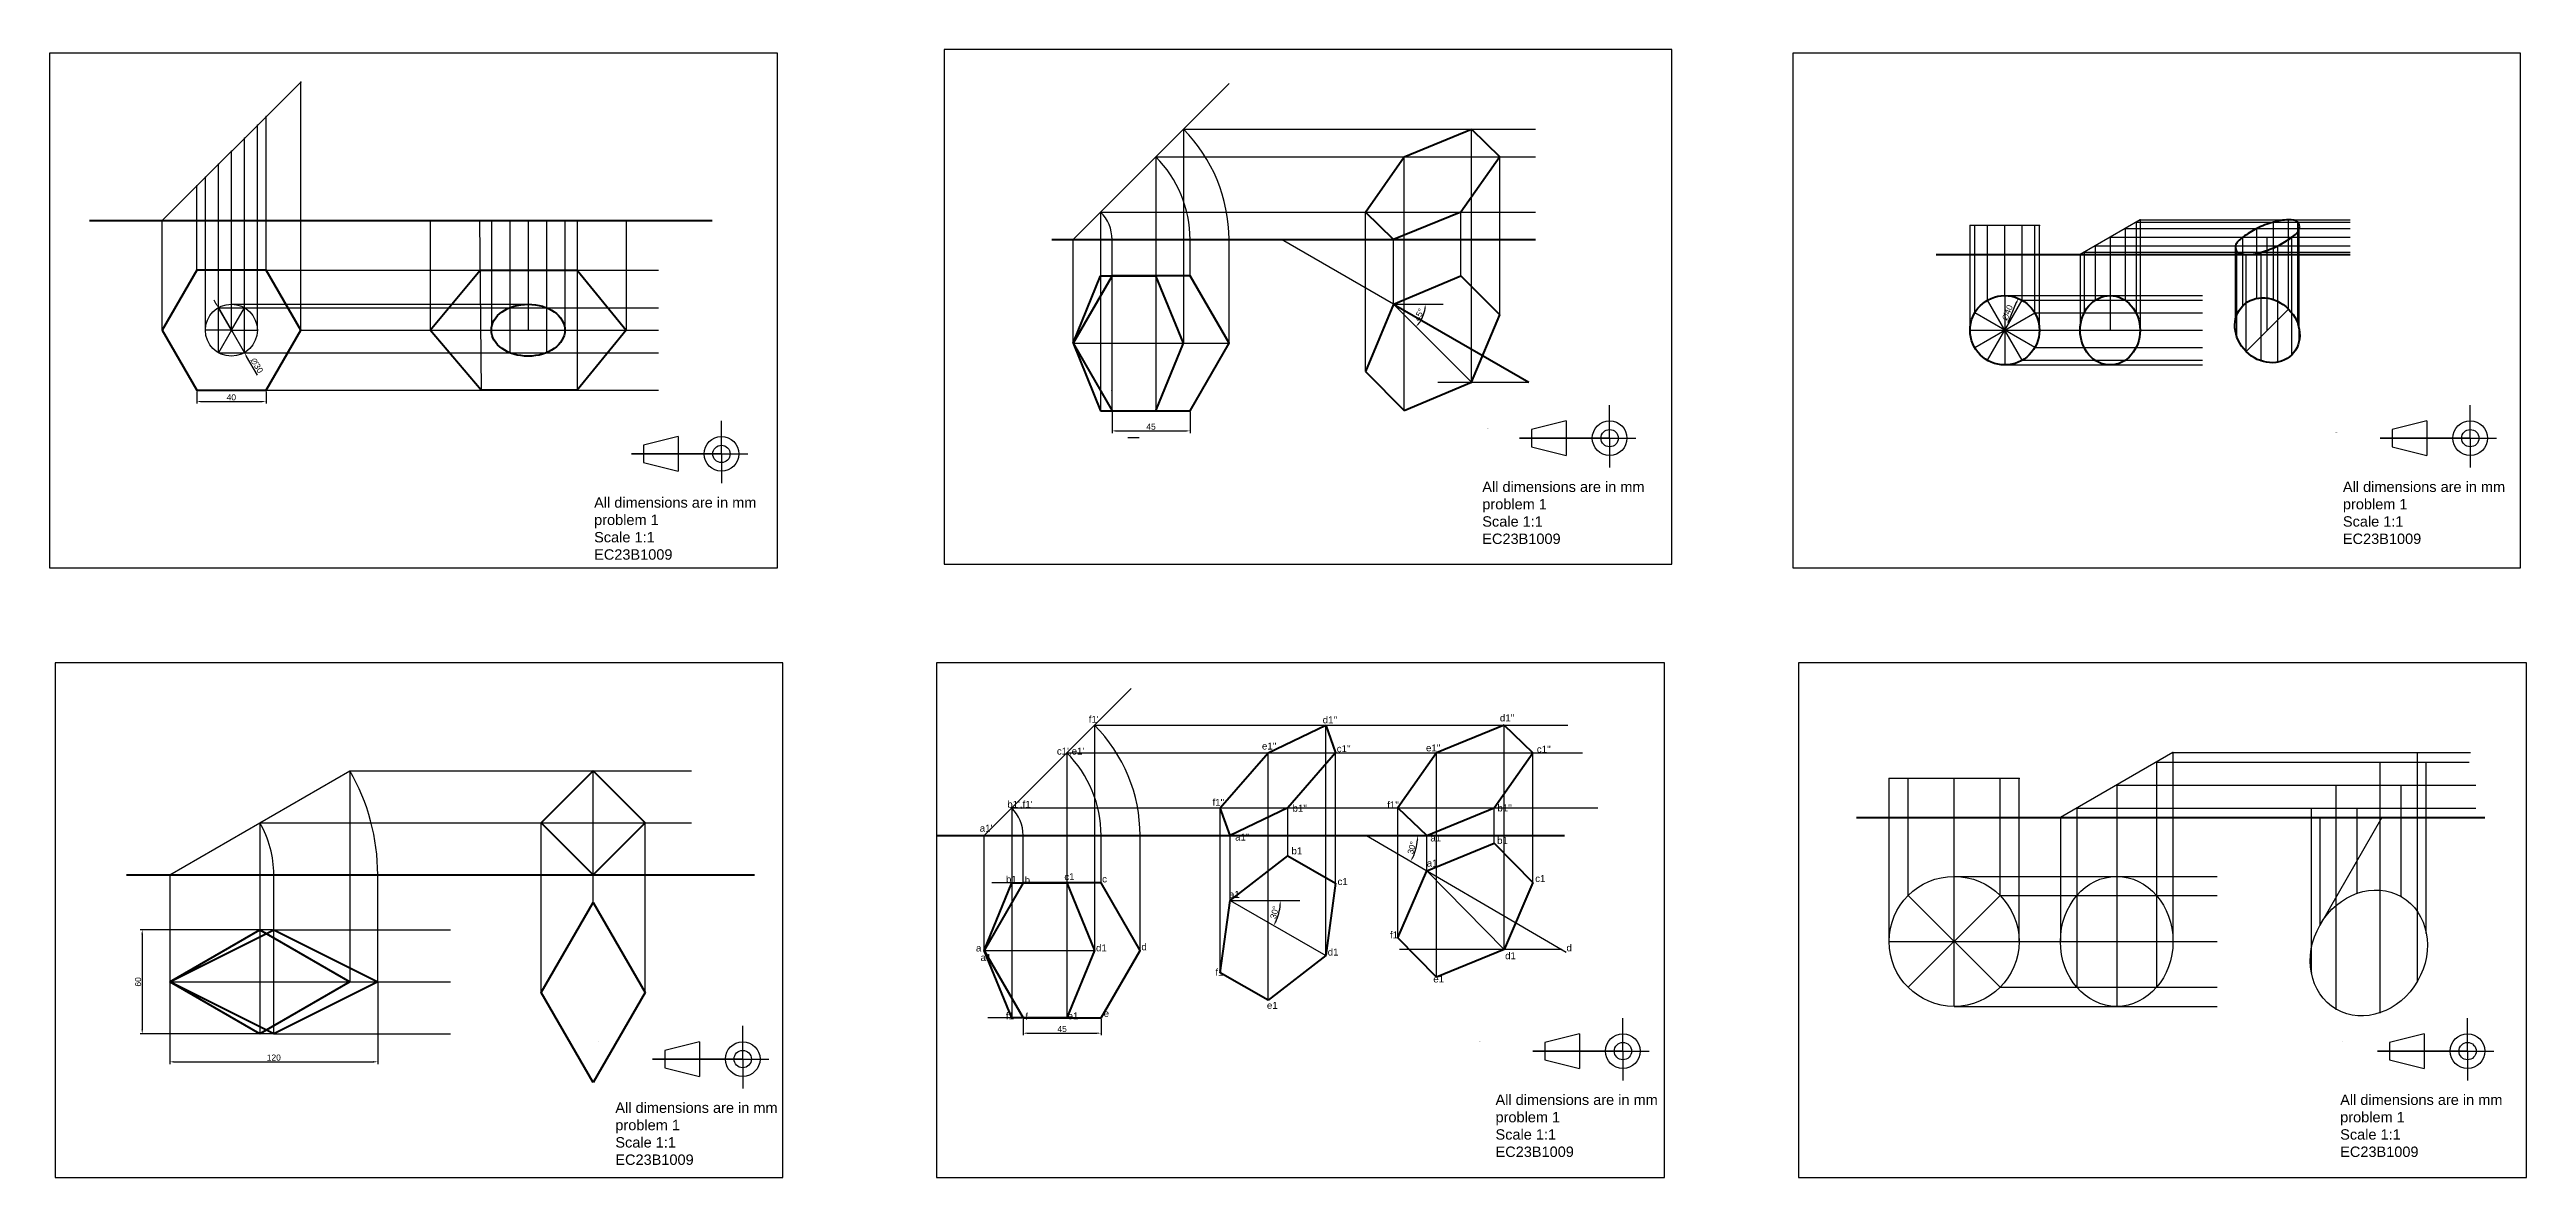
# Model space of a CAD drawing. Header units: inches. Extents: x 17 to 2594, y 9 to 660.
# Drawn here: x 17 to 1446, y 9 to 660 of the extents above; entities that cross this region are included whole.
import ezdxf

# ---------------------------------------------------------------- set-up
doc = ezdxf.new("R2010")
doc.units = ezdxf.units.IN
doc.header["$MEASUREMENT"] = 0
doc.styles.get("Standard").update_dxf_attribs({"font": 'arial.ttf'})
doc.dimstyles.new('ISO-25', dxfattribs={"dimtxt": 3.5, "dimasz": 2.5, "dimexe": 1.25, "dimexo": 0.625, "dimtad": 1, "dimtxsty": 'Standard', "dimcen": 2.5, "dimadec": 0, "dimazin": 0, "dimtfac": 1, "dimtmove": 0, "dimatfit": 3, "dimfxl": 1, "dimarcsym": 0})

# ---------------------------------------------------------------- blocks, each defined once
blk = doc.blocks.new('*D4')
at = {"color": 0, "lineweight": -2, "transparency": 16777216}
for p, q in [((101.8, 462.8), (101.8, 455.7)), ((141.8, 462.8), (141.8, 455.7)), ((104.3, 456.9), (139.3, 456.9))]:
    blk.add_line(p, q, dxfattribs=at)
at = {"color": 0, "transparency": 16777216}
for points in [[(104.3, 457.3), (104.3, 456.5), (101.8, 456.9)], [(139.3, 457.3), (139.3, 456.5), (141.8, 456.9)]]:
    blk.add_solid(points, dxfattribs=at)
at = {"layer": 'Defpoints', "color": 0, "transparency": 16777216}
for p in [(101.8, 463.4), (141.8, 463.4), (141.8, 456.9)]:
    blk.add_point(p, dxfattribs=at)
at = {"color": 0, "transparency": 16777216, "insert": (121.8, 459.3), "char_height": 3.5, "attachment_point": 5}
blk.add_mtext('40', dxfattribs=at)
blk = doc.blocks.new('*D3')
at = {"color": 0, "lineweight": -2, "transparency": 16777216}
for p, q in [((113.1, 513.2), (111.8, 515.4)), ((114.3, 511.1), (129.3, 485.1)), ((136.8, 472.1), (130.6, 482.9))]:
    blk.add_line(p, q, dxfattribs=at)
at = {"color": 0, "transparency": 16777216}
for points in [[(113.4, 513.4), (112.7, 513), (114.3, 511.1)], [(130.9, 483.1), (130.2, 482.7), (129.3, 485.1)]]:
    blk.add_solid(points, dxfattribs=at)
at = {"layer": 'Defpoints', "color": 0, "transparency": 16777216}
for p in [(114.3, 511.1), (129.3, 485.1)]:
    blk.add_point(p, dxfattribs=at)
at = {"color": 0, "transparency": 16777216, "insert": (136.5, 477.7), "char_height": 3.5, "attachment_point": 5, "rotation": 300}
blk.add_mtext('∅30', dxfattribs=at)
blk = doc.blocks.new('*D10')
at = {"color": 0, "lineweight": -2, "transparency": 16777216}
blk.add_arc((792.5, 513.1), 18.3, 322.8388, 352.1612, dxfattribs=at)
at = {"color": 0, "transparency": 16777216}
for points in [[(807.4, 501.7), (806.7, 502.3), (805.4, 500.1)], [(810.2, 510.6), (811, 510.5), (810.8, 513.1)]]:
    blk.add_solid(points, dxfattribs=at)
at = {"layer": 'Defpoints', "color": 0, "transparency": 16777216}
for p in [(792.5, 513.1), (792.5, 513.1), (808.3, 503.9), (821.2, 513.1), (837.5, 468.1)]:
    blk.add_point(p, dxfattribs=at)
at = {"color": 0, "transparency": 16777216, "insert": (807.2, 507), "char_height": 3.5, "attachment_point": 5, "rotation": 67.5}
blk.add_mtext('45°', dxfattribs=at)
blk = doc.blocks.new('*D11')
at = {"color": 0, "lineweight": -2, "transparency": 16777216}
for p, q in [((630, 450.9), (630, 438.7)), ((675, 450.9), (675, 438.7)), ((632.5, 440), (672.5, 440))]:
    blk.add_line(p, q, dxfattribs=at)
at = {"color": 0, "transparency": 16777216}
for points in [[(632.5, 440.4), (632.5, 439.5), (630, 440)], [(672.5, 440.4), (672.5, 439.5), (675, 440)]]:
    blk.add_solid(points, dxfattribs=at)
at = {"layer": 'Defpoints', "color": 0, "transparency": 16777216}
for p in [(630, 451.6), (675, 451.6), (675, 440)]:
    blk.add_point(p, dxfattribs=at)
at = {"color": 0, "transparency": 16777216, "insert": (652.5, 442.4), "char_height": 3.5, "attachment_point": 5}
blk.add_mtext('45', dxfattribs=at)
blk = doc.blocks.new('*D15')
at = {"color": 0, "lineweight": -2, "transparency": 16777216}
blk.add_line((1147.1, 502.6), (1152, 514.2), dxfattribs=at)
at = {"color": 0, "transparency": 16777216}
blk.add_solid([(1151.6, 514.3), (1152.4, 514), (1152.9, 516.5)], dxfattribs=at)
at = {"layer": 'Defpoints', "color": 0, "transparency": 16777216}
for p in [(1152.9, 516.5), (1137.4, 479.6)]:
    blk.add_point(p, dxfattribs=at)
at = {"color": 0, "transparency": 16777216, "insert": (1146.7, 508.2), "char_height": 3.5, "attachment_point": 5, "rotation": 67.0722}
blk.add_mtext('∅40', dxfattribs=at)
blk = doc.blocks.new('*D26')
at = {"color": 0, "lineweight": -2, "transparency": 16777216}
for p, q in [((86.3, 121.4), (86.3, 74.6)), ((206.3, 121.4), (206.3, 74.6)), ((88.8, 75.9), (203.8, 75.9))]:
    blk.add_line(p, q, dxfattribs=at)
at = {"color": 0, "transparency": 16777216}
for points in [[(88.8, 76.3), (88.8, 75.4), (86.3, 75.9)], [(203.8, 76.3), (203.8, 75.4), (206.3, 75.9)]]:
    blk.add_solid(points, dxfattribs=at)
at = {"layer": 'Defpoints', "color": 0, "transparency": 16777216}
for p in [(86.3, 122), (206.3, 122), (206.3, 75.9)]:
    blk.add_point(p, dxfattribs=at)
at = {"color": 0, "transparency": 16777216, "insert": (146.3, 78.3), "char_height": 3.5, "attachment_point": 5}
blk.add_mtext('120', dxfattribs=at)
blk = doc.blocks.new('*D27')
at = {"color": 0, "lineweight": -2, "transparency": 16777216}
for p, q in [((145.6, 152), (69.1, 152)), ((70.4, 149.5), (70.4, 94.5)), ((145.6, 92), (69.1, 92))]:
    blk.add_line(p, q, dxfattribs=at)
at = {"color": 0, "transparency": 16777216}
for points in [[(69.9, 149.5), (70.8, 149.5), (70.4, 152)], [(69.9, 94.5), (70.8, 94.5), (70.4, 92)]]:
    blk.add_solid(points, dxfattribs=at)
at = {"layer": 'Defpoints', "color": 0, "transparency": 16777216}
for p in [(146.3, 152), (70.4, 92), (146.3, 92)]:
    blk.add_point(p, dxfattribs=at)
at = {"color": 0, "transparency": 16777216, "insert": (68, 122), "char_height": 3.5, "attachment_point": 5, "rotation": 90}
blk.add_mtext('60', dxfattribs=at)
blk = doc.blocks.new('*D49')
at = {"color": 0, "lineweight": -2, "transparency": 16777216}
for p, q in [((578.7, 100.5), (578.7, 91.2)), ((623.7, 100.5), (623.7, 91.2)), ((581.2, 92.4), (621.2, 92.4))]:
    blk.add_line(p, q, dxfattribs=at)
at = {"color": 0, "transparency": 16777216}
for points in [[(581.2, 92.8), (581.2, 92), (578.7, 92.4)], [(621.2, 92.8), (621.2, 92), (623.7, 92.4)]]:
    blk.add_solid(points, dxfattribs=at)
at = {"layer": 'Defpoints', "color": 0, "transparency": 16777216}
for p in [(578.7, 101.2), (623.7, 101.2), (623.7, 92.4)]:
    blk.add_point(p, dxfattribs=at)
at = {"color": 0, "transparency": 16777216, "insert": (601.2, 94.8), "char_height": 3.5, "attachment_point": 5}
blk.add_mtext('45', dxfattribs=at)
blk = doc.blocks.new('*D50')
at = {"color": 0, "lineweight": -2, "transparency": 16777216}
blk.add_arc((698.2, 169), 29, 334.9486, 355.0514, dxfattribs=at)
at = {"color": 0, "transparency": 16777216}
for points in [[(726.6, 166.5), (727.4, 166.5), (727.1, 169)], [(724.8, 156.5), (724, 156.9), (723.3, 154.5)]]:
    blk.add_solid(points, dxfattribs=at)
at = {"layer": 'Defpoints', "color": 0, "transparency": 16777216}
for p in [(698.2, 169), (698.2, 169), (725.4, 159.1), (738.4, 169), (753.3, 137.2)]:
    blk.add_point(p, dxfattribs=at)
at = {"color": 0, "transparency": 16777216, "insert": (723.8, 162.1), "char_height": 3.5, "attachment_point": 5, "rotation": 75}
blk.add_mtext('30°', dxfattribs=at)
blk = doc.blocks.new('*D51')
at = {"color": 0, "lineweight": -2, "transparency": 16777216}
blk.add_arc((776.8, 206.5), 29.6, 334.5359, 355.1529, dxfattribs=at)
at = {"color": 0, "transparency": 16777216}
for points in [[(805.9, 204), (806.7, 204), (806.4, 206.5)], [(803.9, 193.6), (803.1, 194), (802.3, 191.6)]]:
    blk.add_solid(points, dxfattribs=at)
at = {"layer": 'Defpoints', "color": 0, "transparency": 16777216}
for p in [(528.7, 206.5), (776.8, 206.5), (891.2, 206.5), (804.6, 196.3), (892.1, 139.1)]:
    blk.add_point(p, dxfattribs=at)
at = {"color": 0, "transparency": 16777216, "insert": (803, 199.4), "char_height": 3.5, "attachment_point": 5, "rotation": 74.8444}
blk.add_mtext('30°', dxfattribs=at)

msp = doc.modelspace()

# ---------------------------------------------------------------- linework, layer by layer
for p, q in [((81.807, 561.312), (161.807, 641.312)), ((161.807, 498.086), (161.807, 641.312)), ((607.519, 550.376), (697.519, 640.376)), ((136.807, 498.086), (136.807, 616.312)), ((141.807, 532.727), (141.807, 621.312)), ((121.807, 498.086), (121.807, 601.312)), ((129.307, 485.096), (129.307, 608.812)), ((671.159, 614.015), (671.159, 490.521)), ((671.159, 614.015), (874.451, 614.015)), ((837.489, 468.07), (837.489, 614.015)), ((106.807, 498.086), (106.807, 586.312)), ((114.307, 485.096), (114.307, 593.812)), ((655.249, 598.105), (655.249, 451.55)), ((655.249, 598.105), (874.451, 598.105)), ((853.795, 506.877), (853.795, 598.105)), ((101.807, 532.727), (101.807, 581.312)), ((81.807, 498.086), (81.807, 561.312)), ((236.479, 561.312), (236.479, 498.086)), ((264.998, 561.312), (266.02, 463.445)), ((271.834, 561.312), (271.834, 498.086)), ((282.441, 561.312), (282.441, 485.096)), ((293.048, 561.312), (293.048, 498.086)), ((303.654, 561.312), (303.654, 485.096)), ((314.261, 561.312), (314.261, 498.086)), ((321.332, 561.312), (321.332, 463.445)), ((349.616, 561.312), (349.616, 498.086)), ((623.429, 566.285), (623.429, 451.55)), ((623.429, 566.285), (874.451, 566.285)), ((776.182, 474.263), (776.182, 566.285)), ((831.295, 529.377), (831.295, 566.285)), ((1125.149, 498.037), (1125.149, 558.451)), ((1165.149, 558.451), (1125.149, 558.451)), ((1127.829, 508.037), (1127.829, 558.451)), ((1135.149, 515.358), (1135.149, 558.451)), ((1145.149, 518.037), (1145.149, 558.451)), ((1155.149, 515.358), (1155.149, 558.451)), ((1162.47, 508.037), (1162.47, 558.451)), ((1165.149, 498.037), (1165.149, 558.451)), ((1223.267, 561.773), (1188.626, 541.773)), ((1220.947, 560.434), (1220.947, 508.037)), ((1220.947, 560.434), (1344.529, 560.434)), ((1223.267, 561.773), (1223.267, 498.037)), ((1223.267, 561.773), (1344.529, 561.773)), ((1300.214, 515.715), (1300.214, 560.434)), ((1308.926, 510.284), (1308.926, 561.773)), ((1314.356, 501.573), (1314.356, 560.434)), ((607.519, 490.521), (607.519, 550.376)), ((630.019, 451.55), (630.019, 550.376)), ((675.019, 529.492), (675.019, 550.376)), ((697.519, 490.521), (697.519, 550.376)), ((792.489, 513.07), (727.873, 550.376)), ((792.489, 513.07), (792.489, 550.376)), ((1197.286, 546.773), (1197.286, 515.358)), ((1197.286, 546.773), (1344.529, 546.773)), ((1205.947, 551.773), (1205.947, 498.037)), ((1205.947, 551.773), (1344.529, 551.773)), ((1214.607, 556.773), (1214.607, 515.358)), ((1214.607, 556.773), (1344.529, 556.773)), ((1278.307, 504.161), (1278.307, 546.773)), ((1282.536, 512.179), (1282.536, 551.773)), ((1290.555, 516.408), (1290.555, 556.773)), ((1296.678, 498.037), (1296.678, 551.773)), ((1302.802, 479.666), (1302.802, 546.773)), ((1310.82, 483.895), (1310.82, 551.773)), ((1315.049, 491.913), (1315.049, 556.773)), ((141.807, 532.727), (368.37, 532.727)), ((630.019, 529.492), (623.429, 529.492)), ((1188.626, 541.773), (1188.626, 498.037)), ((1190.947, 543.113), (1190.947, 508.037)), ((1190.947, 543.113), (1344.529, 543.113)), ((1279.001, 494.501), (1279.001, 543.113)), ((1284.431, 485.79), (1284.431, 541.773)), ((1293.143, 480.359), (1293.143, 543.113)), ((1135.149, 480.717), (1155.149, 515.358)), ((1155.149, 480.717), (1135.149, 515.358)), ((1145.149, 518.037), (1145.149, 478.037)), ((1145.149, 518.037), (1259.303, 518.037)), ((1155.149, 515.358), (1259.303, 515.358)), ((121.807, 498.086), (114.307, 511.076)), ((114.307, 511.076), (368.37, 511.076)), ((121.807, 513.086), (293.048, 513.086)), ((121.807, 498.086), (129.307, 511.076)), ((792.489, 513.07), (837.489, 468.07)), ((792.489, 513.07), (821.16, 513.07)), ((1127.829, 488.037), (1162.47, 508.037)), ((1162.47, 488.037), (1127.829, 508.037)), ((1162.47, 508.037), (1259.303, 508.037)), ((1284.431, 485.79), (1308.926, 510.284)), ((121.807, 498.086), (106.807, 498.086)), ((121.807, 498.086), (114.307, 485.096)), ((121.807, 498.086), (136.807, 498.086)), ((121.807, 498.086), (129.307, 485.096)), ((161.807, 498.086), (368.37, 498.086)), ((607.519, 490.521), (697.519, 490.521)), ((1125.149, 498.037), (1165.149, 498.037)), ((1162.47, 488.037), (1259.303, 488.037)), ((1165.149, 498.037), (1259.303, 498.037)), ((114.307, 485.096), (368.37, 485.096)), ((1145.149, 478.037), (1259.303, 478.037)), ((1155.149, 480.717), (1259.303, 480.717)), ((141.807, 463.445), (368.37, 463.445)), ((818.032, 468.07), (870.431, 468.07)), ((404.642, 426.704), (404.642, 445.804)), ((892.154, 445.777), (872.154, 440.777)), ((892.154, 445.777), (892.154, 425.777)), ((917.154, 435.777), (917.154, 454.877)), ((1388.777, 445.777), (1368.777, 440.777)), ((1388.777, 445.777), (1388.777, 425.777)), ((1413.777, 435.777), (1413.777, 454.877)), ((379.642, 436.704), (359.642, 431.704)), ((359.642, 431.704), (359.642, 421.704)), ((359.642, 431.704), (359.642, 421.704)), ((379.642, 436.704), (379.642, 416.704)), ((645.623, 435.946), (639.033, 435.946)), ((917.154, 435.777), (865.139, 435.777)), ((865.139, 435.777), (932.277, 435.777)), ((872.154, 440.777), (872.154, 430.777)), ((872.154, 440.777), (872.154, 430.777)), ((872.154, 430.777), (892.154, 425.777)), ((917.154, 435.777), (917.154, 418.798)), ((1413.777, 435.777), (1361.763, 435.777)), ((1361.763, 435.777), (1428.901, 435.777)), ((1368.777, 440.777), (1368.777, 430.777)), ((1368.777, 440.777), (1368.777, 430.777)), ((1368.777, 430.777), (1388.777, 425.777)), ((1413.777, 435.777), (1413.777, 418.798)), ((404.642, 426.704), (352.627, 426.704)), ((352.627, 426.704), (419.766, 426.704)), ((359.642, 421.704), (379.642, 416.704)), ((404.642, 426.704), (404.642, 409.725)), ((556.192, 206.485), (641.044, 291.338)), ((619.831, 270.125), (619.831, 140.14)), ((619.831, 270.125), (893.119, 270.125)), ((753.293, 137.178), (753.293, 270.125)), ((856.201, 140.711), (856.201, 270.125)), ((86.266, 183.872), (190.189, 243.872)), ((190.189, 243.872), (190.189, 122.019)), ((190.189, 243.872), (387.432, 243.872)), ((330.531, 167.774), (330.531, 243.872)), ((603.921, 254.215), (603.921, 101.169)), ((603.921, 254.215), (901.471, 254.215)), ((720.029, 111.383), (720.029, 254.215)), ((759, 178.883), (759, 254.215)), ((817.242, 124.771), (817.242, 254.215)), ((872.873, 179.362), (872.873, 254.215)), ((572.102, 222.395), (572.102, 101.169)), ((572.102, 222.395), (910.419, 222.395)), ((692.472, 127.292), (692.472, 222.395)), ((731.443, 194.792), (731.443, 222.395)), ((794.955, 147.483), (794.955, 222.395)), ((850.587, 202.074), (850.587, 222.395)), ((138.228, 213.872), (138.228, 92.019)), ((138.228, 213.872), (387.432, 213.872)), ((300.531, 115.813), (300.531, 213.872)), ((360.531, 115.813), (360.531, 213.872)), ((556.192, 140.14), (556.192, 206.485)), ((578.692, 179.111), (578.692, 206.485)), ((623.692, 179.111), (623.692, 206.485)), ((646.192, 140.14), (646.192, 206.485)), ((698.18, 168.997), (698.18, 206.485)), ((776.816, 206.485), (892.146, 139.062)), ((811.628, 186.134), (811.628, 206.485)), ((811.628, 186.134), (856.201, 140.711)), ((811.628, 186.134), (856.201, 140.711)), ((86.266, 183.872), (86.266, 122.019)), ((146.266, 152.019), (146.266, 183.872)), ((206.266, 122.019), (206.266, 183.872)), ((698.18, 168.997), (753.293, 137.178)), ((698.18, 168.997), (738.448, 168.997)), ((146.266, 92.019), (146.266, 152.019)), ((146.266, 152.019), (248.209, 152.019)), ((889.324, 140.711), (795.889, 140.711)), ((86.266, 122.019), (206.266, 122.019)), ((206.266, 122.019), (248.209, 122.019)), ((578.692, 101.169), (558.265, 101.169)), ((924.793, 82.033), (924.793, 101.133)), ((1412.21, 82.033), (1412.21, 101.133)), ((146.266, 92.019), (248.209, 92.019)), ((391.881, 87.464), (371.881, 82.464)), ((391.881, 87.464), (391.881, 67.464)), ((416.881, 77.464), (416.881, 96.564)), ((899.793, 92.033), (879.793, 87.033)), ((879.793, 87.033), (879.793, 77.033)), ((879.793, 87.033), (879.793, 77.033)), ((899.793, 92.033), (899.793, 72.033)), ((1387.21, 92.033), (1367.21, 87.033)), ((1367.21, 87.033), (1367.21, 77.033)), ((1367.21, 87.033), (1367.21, 77.033)), ((1387.21, 92.033), (1387.21, 72.033)), ((416.881, 77.464), (364.866, 77.464)), ((364.866, 77.464), (432.005, 77.464)), ((371.881, 82.464), (371.881, 72.464)), ((371.881, 82.464), (371.881, 72.464)), ((371.881, 72.464), (391.881, 67.464)), ((416.881, 77.464), (416.881, 60.485)), ((924.793, 82.033), (872.778, 82.033)), ((872.778, 82.033), (939.917, 82.033)), ((879.793, 77.033), (899.793, 72.033)), ((924.793, 82.033), (924.793, 65.054)), ((1412.21, 82.033), (1360.196, 82.033)), ((1360.196, 82.033), (1427.334, 82.033)), ((1367.21, 77.033), (1387.21, 72.033)), ((1412.21, 82.033), (1412.21, 65.054))]:
    msp.add_line(p, q)
at = {"color": 114, "lineweight": 200, "true_color": 0x139b48}
for p, q in [((798.682, 598.105), (837.489, 614.015)), ((837.489, 614.015), (853.795, 598.105)), ((776.182, 566.285), (798.682, 598.105)), ((853.795, 598.105), (831.295, 566.285)), ((792.489, 550.376), (776.182, 566.285)), ((831.295, 566.285), (792.489, 550.376)), ((607.519, 490.521), (623.429, 529.492)), ((623.429, 529.492), (655.249, 529.492)), ((671.159, 490.521), (655.249, 529.492)), ((607.519, 490.521), (623.429, 451.55)), ((655.249, 451.55), (671.159, 490.521)), ((623.429, 451.55), (655.249, 451.55))]:
    msp.add_line(p, q, dxfattribs=at)
at = {"color": 7, "true_color": 0xffffff}
msp.add_line((798.682, 451.763), (798.682, 598.105), dxfattribs=at)
at = {"color": 7, "lineweight": 200, "true_color": 0xffffff}
for p, q in [((39.952, 561.312), (399.282, 561.312)), ((595.256, 550.376), (874.451, 550.376)), ((1105.486, 541.773), (1344.529, 541.773)), ((792.489, 513.07), (870.431, 468.07)), ((1059.656, 216.793), (1422.124, 216.793)), ((528.727, 206.485), (891.194, 206.485)), ((61.303, 183.872), (423.771, 183.872)), ((86.266, 122.019), (138.228, 152.019)), ((138.228, 152.019), (190.189, 122.019)), ((138.228, 92.019), (86.266, 122.019)), ((190.189, 122.019), (138.228, 92.019))]:
    msp.add_line(p, q, dxfattribs=at)
at = {"color": 51, "lineweight": 200, "true_color": 0xf7f281}
for p, q in [((236.479, 498.086), (265.296, 532.727)), ((265.296, 532.727), (321.332, 532.727)), ((321.332, 532.727), (349.616, 498.086)), ((630.019, 529.492), (607.519, 490.521)), ((792.489, 513.07), (831.295, 529.377)), ((831.295, 529.377), (853.795, 506.877)), ((792.489, 513.07), (776.182, 474.263)), ((837.489, 468.07), (853.795, 506.877)), ((266.02, 463.445), (236.479, 498.086)), ((349.616, 498.086), (321.332, 463.445)), ((776.182, 474.263), (798.682, 451.763)), ((321.332, 463.445), (266.02, 463.445)), ((798.682, 451.763), (837.489, 468.07)), ((330.531, 243.872), (300.531, 213.872)), ((360.531, 213.872), (330.531, 243.872)), ((300.531, 213.872), (330.531, 183.872)), ((330.531, 183.872), (360.531, 213.872)), ((300.531, 115.813), (330.531, 167.774)), ((330.531, 167.774), (360.531, 115.813)), ((330.531, 63.851), (300.531, 115.813)), ((360.531, 115.813), (330.531, 63.851))]:
    msp.add_line(p, q, dxfattribs=at)
at = {"color": 85, "lineweight": 200, "true_color": 0x58ba48}
for p, q in [((720.029, 254.215), (753.293, 270.125)), ((753.293, 270.125), (759, 254.215)), ((856.201, 270.125), (817.242, 254.215)), ((872.873, 254.215), (856.201, 270.125)), ((692.472, 222.395), (720.029, 254.215)), ((759, 254.215), (731.443, 222.395)), ((817.242, 254.215), (794.955, 222.395)), ((850.587, 222.395), (872.873, 254.215)), ((698.18, 206.485), (692.472, 222.395)), ((731.443, 222.395), (698.18, 206.485)), ((794.955, 222.395), (811.628, 206.485)), ((811.628, 206.485), (850.587, 222.395))]:
    msp.add_line(p, q, dxfattribs=at)
at = {"color": 7}
for p, q in [((1242.237, 254.293), (1177.285, 216.793)), ((1232.725, 248.802), (1232.725, 118.864)), ((1232.725, 248.802), (1413.145, 248.802)), ((1242.237, 254.293), (1242.237, 145.381)), ((1242.237, 254.293), (1413.918, 254.293)), ((1361.872, 104.264), (1361.872, 248.802)), ((1383.368, 122.472), (1383.368, 254.293)), ((1388.388, 150.192), (1388.388, 248.802)), ((1078.427, 145.381), (1078.427, 239.464)), ((1153.427, 239.464), (1078.427, 239.464)), ((1089.411, 171.897), (1089.411, 239.464)), ((1115.927, 182.881), (1115.927, 239.464)), ((1142.444, 171.897), (1142.444, 239.464)), ((1153.427, 145.381), (1153.427, 239.464)), ((1209.761, 235.543), (1209.761, 107.881)), ((1209.761, 235.543), (1417.008, 235.543)), ((1336.493, 106.234), (1336.493, 235.543)), ((1373.993, 171.186), (1373.993, 235.543)), ((1177.285, 216.793), (1177.285, 145.381)), ((1186.797, 222.285), (1186.797, 118.864)), ((1186.797, 222.285), (1417.008, 222.285)), ((1322.097, 127.228), (1322.097, 222.285)), ((1362.824, 216.793), (1327.118, 154.948)), ((1327.118, 154.948), (1327.118, 216.793)), ((1348.614, 173.156), (1348.614, 222.285)), ((1142.444, 171.897), (1089.411, 118.864)), ((1142.444, 118.864), (1089.411, 171.897)), ((1115.927, 107.881), (1115.927, 182.881)), ((1115.927, 182.881), (1115.927, 182.881)), ((1115.927, 182.881), (1267.707, 182.881)), ((1115.927, 145.381), (1142.444, 171.897)), ((1142.444, 171.897), (1267.707, 171.897)), ((1078.427, 145.381), (1153.427, 145.381)), ((1153.427, 145.381), (1153.427, 145.381)), ((1153.427, 145.381), (1267.707, 145.381)), ((1142.444, 118.864), (1267.707, 118.864)), ((1115.927, 107.881), (1267.707, 107.881))]:
    msp.add_line(p, q, dxfattribs=at)
at = {"color": 2, "lineweight": 200}
for p, q in [((811.628, 186.134), (850.587, 202.074)), ((850.587, 202.074), (872.873, 179.362)), ((698.18, 168.997), (731.443, 194.792)), ((731.443, 194.792), (759, 178.883)), ((794.955, 147.483), (811.628, 186.134)), ((759, 178.883), (753.293, 137.178)), ((872.873, 179.362), (856.201, 140.711)), ((692.472, 127.292), (698.18, 168.997)), ((86.266, 122.019), (146.266, 152.019)), ((146.266, 152.019), (206.266, 122.019)), ((817.242, 124.771), (794.955, 147.483)), ((753.293, 137.178), (720.029, 111.383)), ((856.201, 140.711), (817.242, 124.771)), ((146.266, 92.019), (86.266, 122.019)), ((206.266, 122.019), (146.266, 92.019)), ((720.029, 111.383), (692.472, 127.292))]:
    msp.add_line(p, q, dxfattribs=at)
at = {"color": 31, "lineweight": 200, "true_color": 0xfecc66}
for p, q in [((556.192, 140.14), (572.102, 179.111)), ((572.102, 179.111), (603.921, 179.111)), ((603.921, 179.111), (619.831, 140.14)), ((572.102, 101.169), (556.192, 140.14)), ((619.831, 140.14), (603.921, 101.169)), ((603.921, 101.169), (572.102, 101.169))]:
    msp.add_line(p, q, dxfattribs=at)
at = {"color": 31, "true_color": 0xfecc66}
for p, q in [((578.692, 179.111), (560.563, 179.111)), ((556.192, 140.14), (619.831, 140.14))]:
    msp.add_line(p, q, dxfattribs=at)
for points in [[(16.889, 360.933), (436.889, 360.933), (436.889, 657.933), (16.889, 657.933)], [(533.053, 363.048), (953.053, 363.048), (953.053, 660.048), (533.053, 660.048)], [(1022.828, 360.933), (1442.828, 360.933), (1442.828, 657.933), (1022.828, 657.933)], [(20.078, 9.14), (440.078, 9.14), (440.078, 306.14), (20.078, 306.14)], [(528.727, 9.14), (948.727, 9.14), (948.727, 306.14), (528.727, 306.14)], [(1026.214, 9.14), (1446.214, 9.14), (1446.214, 306.14), (1026.214, 306.14)]]:
    msp.add_lwpolyline(points, close=True)
at = {"color": 2, "lineweight": 200}
msp.add_lwpolyline([(101.807, 532.727), (81.807, 498.086), (101.807, 463.445), (141.807, 463.445), (161.807, 498.086), (141.807, 532.727)], close=True, dxfattribs=at)
at = {"color": 51, "lineweight": 200, "true_color": 0xf7f281}
msp.add_lwpolyline([(607.519, 490.521), (630.019, 451.55), (675.019, 451.55), (697.519, 490.521), (675.019, 529.492), (630.019, 529.492)], dxfattribs=at)
at = {"color": 7, "lineweight": 200, "true_color": 0xffffff}
msp.add_lwpolyline([(578.692, 179.111), (556.192, 140.14), (578.692, 101.169), (623.692, 101.169), (646.192, 140.14), (623.692, 179.111)], close=True, dxfattribs=at)
at = {"color": 2, "lineweight": 200}
msp.add_circle((1145.149, 498.037), 20, dxfattribs=at)
at = {"color": 2}
msp.add_circle((121.807, 498.086), 15, dxfattribs=at)
for centre, radius in [((917.154, 435.777), 10), ((1413.777, 435.777), 10), ((404.642, 426.704), 10), ((404.642, 426.704), 5), ((917.154, 435.777), 5), ((1413.777, 435.777), 5), ((416.881, 77.464), 10), ((924.793, 82.033), 10), ((924.793, 82.033), 5), ((1412.21, 82.033), 10), ((1412.21, 82.033), 5), ((416.881, 77.464), 5)]:
    msp.add_circle(centre, radius)
at = {"color": 7}
msp.add_circle((1115.927, 145.381), 37.5, dxfattribs=at)
for centre, radius, start, end in [((607.519, 550.376), 90, 0, 45), ((607.519, 550.376), 67.5, 0, 45), ((607.519, 550.376), 22.5, 0, 45), ((607.519, 550.376), 90, 284.35819, 284.477512), ((556.192, 206.485), 90, 0, 45), ((86.266, 183.872), 120, 0, 30), ((556.192, 206.485), 67.5, 0, 45), ((556.192, 206.485), 22.5, 0, 45), ((86.266, 183.872), 60, 0, 30)]:
    msp.add_arc(centre, radius, start, end)
at = {"color": 85, "lineweight": 200, "true_color": 0x58ba48}
msp.add_ellipse((1205.947, 498.037), major_axis=(0, -20), ratio=0.8660254, dxfattribs=at)
at = {"color": 2, "lineweight": 200}
msp.add_ellipse((1296.678, 498.037), major_axis=(14.142, -14.142), ratio=0.8660254, dxfattribs=at)
at = {"color": 51, "lineweight": 200, "true_color": 0xf7f281}
msp.add_ellipse((293.048, 498.086), major_axis=(-21.213, 0), ratio=0.70710678, dxfattribs=at)
at = {"color": 7}
for centre, major_axis in [((1209.761, 145.381), (0, -37.5)), ((1355.243, 138.71), (-18.75, -32.476))]:
    msp.add_ellipse(centre, major_axis=major_axis, ratio=0.8660254, dxfattribs=at)
at = {"color": 85, "lineweight": 200, "true_color": 0x58ba48}
msp.add_spline([(1279.001, 543.113), (1278.307, 546.773), (1282.536, 551.773), (1290.555, 556.773), (1300.214, 560.434), (1308.926, 561.773), (1314.356, 560.434), (1315.049, 556.773), (1310.82, 551.773), (1302.802, 546.773), (1293.143, 543.113), (1284.431, 541.773), (1279.001, 543.113)], degree=3, dxfattribs=at)
for p in [(161.807, 641.312), (136.807, 616.312), (141.807, 621.312), (121.807, 601.312), (129.307, 608.812), (106.807, 586.312), (114.307, 593.812), (101.807, 581.312), (81.807, 561.312), (236.479, 561.312), (264.998, 561.312), (271.834, 561.312), (282.441, 561.312), (293.048, 561.312), (303.654, 561.312), (314.261, 561.312), (321.332, 561.312), (349.616, 561.312), (1125.149, 558.451), (1127.829, 558.451), (1135.149, 558.451), (1145.149, 558.451), (1155.149, 558.451), (1162.47, 558.451), (1165.149, 558.451), (1220.947, 560.434), (1223.267, 561.773), (1197.286, 546.773), (1205.947, 551.773), (1214.607, 556.773), (1188.626, 541.773), (1190.947, 543.113), (1197.286, 515.358), (1205.947, 518.037), (1214.607, 515.358), (1290.555, 516.408), (1300.214, 515.715), (1190.947, 508.037), (1220.947, 508.037), (1278.307, 504.161), (1282.536, 512.179), (1308.926, 510.284), (1314.356, 501.573), (1188.627, 498.208), (1190.947, 488.037), (1220.947, 488.037), (1223.267, 498.037), (1279.001, 494.501), (1315.049, 491.913), (1197.286, 480.717), (1205.947, 478.037), (1214.607, 480.717), (1284.431, 485.79), (1293.143, 480.359), (1302.802, 479.666), (1310.82, 483.895), (811.628, 186.134), (856.201, 140.711), (889.324, 140.711)]:
    msp.add_point(p)
at = {"color": 7}
for p in [(1232.725, 248.802), (1242.237, 254.293), (1078.427, 239.464), (1089.411, 239.464), (1115.927, 239.464), (1142.444, 239.464), (1153.427, 239.464), (1209.761, 235.543), (1177.285, 216.793), (1186.797, 222.285), (1186.797, 171.897), (1209.761, 182.881), (1232.725, 171.897), (1348.614, 173.156), (1373.993, 171.186), (1177.285, 145.381), (1242.237, 145.381), (1327.118, 154.948), (1388.388, 150.192), (1186.797, 118.864), (1232.725, 118.864), (1322.097, 127.228), (1383.368, 122.472), (1209.761, 107.881), (1336.493, 106.234), (1361.872, 104.264)]:
    msp.add_point(p, dxfattribs=at)

# ---------------------------------------------------------------- texts
for s, p in [("f1'", (616.569, 271.533)), ("d1''", (751.573, 271.252)), ("e1''", (716.528, 256.096)), ("c1''", (759.68, 254.576)), ("c1',e1'", (598.194, 253.181)), ("b1',f1'", (569.572, 222.476)), ("a1'", (553.671, 208.712)), ('b1', (852.234, 201.613)), ('b1', (733.576, 195.599)), ('a1', (811.628, 188.523)), ('c', (624.288, 179.403)), ('a1', (697.448, 170.481)), ('c1', (760.141, 177.91)), ('c1', (874.195, 179.679)), ('d1', (620.765, 139.603)), ('d', (646.964, 140.263)), ('f1', (790.404, 147.133)), ('d', (892.259, 139.704)), ('f1', (689.655, 125.553)), ('d1', (754.474, 137.227)), ('d1', (856.839, 135.105)), ('e1', (815.397, 121.661)), ('e1', (604.368, 100.401)), ('e', (625.167, 101.809)), ('e1', (719.408, 106.449))]:
    msp.add_text(s, height=4).set_placement(p)
at = {"color": 85, "true_color": 0x58ba48}
for s, p in [("d1''", (853.819, 272.334)), ("e1''", (811.187, 255.013)), ("c1''", (875.136, 254.292)), ("f1''", (687.986, 223.619)), ("b1''", (734.162, 220.224)), ("f1''", (788.787, 222.176)), ("b1''", (852.374, 220.372)), ("a1''", (701.02, 203.561)), ("a1''", (813.716, 203.051))]:
    msp.add_text(s, height=4, dxfattribs=at).set_placement(p)
at = {"color": 31, "true_color": 0xfecc66}
for s, p in [('b1', (568.808, 179.183)), ('b', (579.596, 178.744)), ('c1', (602.492, 180.723)), ('a', (551.503, 139.562)), ('a1', (554.141, 134.073)), ('f1', (568.763, 100.401)), ('f', (580.044, 100.049))]:
    msp.add_text(s, height=4, dxfattribs=at).set_placement(p)
at = {"attachment_point": 1}
for s, width, gutter_width, insert, char_height in [('SCALE :', 106.71215, 1, (846.34, 441.361), 0.2), ('SCALE :', 106.71215, 1, (1336.116, 439.247), 0.2), ('{\\fArial Unicode MS|b0|i0|c134|p34;All dimensions are in mm\\Pproblem \\fArial Unicode MS|b0|i0|c0|p34;1\\P\\fArial Unicode MS|b0|i0|c134|p34;Scale }1:1\\P{\\fArial Unicode MS|b0|i0|c134|p34;EC23B100\\fArial Unicode MS|b0|i0|c0|p34;9}', 147.89698, 12.5, (331.155, 401.649), 6), ('{\\fArial Unicode MS|b0|i0|c134|p34;All dimensions are in mm\\Pproblem \\fArial Unicode MS|b0|i0|c0|p34;1\\P\\fArial Unicode MS|b0|i0|c134|p34;Scale }1:1\\P{\\fArial Unicode MS|b0|i0|c134|p34;EC23B100\\fArial Unicode MS|b0|i0|c0|p34;9}', 147.89698, 12.5, (843.666, 410.722), 6), ('{\\fArial Unicode MS|b0|i0|c134|p34;All dimensions are in mm\\Pproblem \\fArial Unicode MS|b0|i0|c0|p34;1\\P\\fArial Unicode MS|b0|i0|c134|p34;Scale }1:1\\P{\\fArial Unicode MS|b0|i0|c134|p34;EC23B100\\fArial Unicode MS|b0|i0|c0|p34;9}', 147.89698, 12.5, (1340.29, 410.722), 6), ('SCALE :', 106.71215, 1, (333.366, 87.453), 0.2), ('SCALE :', 106.71215, 1, (842.015, 87.453), 0.2), ('SCALE :', 106.71215, 1, (1339.502, 87.453), 0.2), ('{\\fArial Unicode MS|b0|i0|c134|p34;All dimensions are in mm\\Pproblem \\fArial Unicode MS|b0|i0|c0|p34;1\\P\\fArial Unicode MS|b0|i0|c134|p34;Scale }1:1\\P{\\fArial Unicode MS|b0|i0|c134|p34;EC23B100\\fArial Unicode MS|b0|i0|c0|p34;9}', 147.89698, 12.5, (851.306, 56.978), 6), ('{\\fArial Unicode MS|b0|i0|c134|p34;All dimensions are in mm\\Pproblem \\fArial Unicode MS|b0|i0|c0|p34;1\\P\\fArial Unicode MS|b0|i0|c134|p34;Scale }1:1\\P{\\fArial Unicode MS|b0|i0|c134|p34;EC23B100\\fArial Unicode MS|b0|i0|c0|p34;9}', 147.89698, 12.5, (1338.723, 56.978), 6), ('{\\fArial Unicode MS|b0|i0|c134|p34;All dimensions are in mm\\Pproblem \\fArial Unicode MS|b0|i0|c0|p34;1\\P\\fArial Unicode MS|b0|i0|c134|p34;Scale }1:1\\P{\\fArial Unicode MS|b0|i0|c134|p34;EC23B100\\fArial Unicode MS|b0|i0|c0|p34;9}', 147.89698, 12.5, (343.394, 52.409), 6)]:
    msp.add_mtext_dynamic_manual_height_columns(s, width=width, gutter_width=gutter_width, heights=[0], dxfattribs=dict(at, insert=insert, char_height=char_height))

# ---------------------------------------------------------------- dimensions: what is measured, and where the dimension line sits
at = {"color": 7, "true_color": 0xffffff}
dim = msp.add_diameter_dim_2p(p1=(114.307, 511.076), p2=(129.307, 485.096), dimstyle='ISO-25', dxfattribs=at)
dim.commit()
dim.dimension.update_dxf_attribs({"geometry": '*D3', "text_midpoint": (136.496, 477.664)})
dim = msp.add_diameter_dim_2p(p1=(1137.358, 479.617), p2=(1152.941, 516.457), dimstyle='ISO-25')
dim.commit()
dim.dimension.update_dxf_attribs({"geometry": '*D15', "text_midpoint": (1149.033, 507.219), "dimtype": 163})
for base, line1, line2, picture, middle in [((808.326, 503.926), ((792.489, 513.07), (821.16, 513.07)), ((792.489, 513.07), (837.489, 468.07)), '*D10', (807.162, 506.992)), ((804.557, 196.275), ((776.816, 206.485), (892.146, 139.062)), ((528.727, 206.485), (891.194, 206.485)), '*D51', (803.019, 199.388)), ((725.388, 159.094), ((698.18, 168.997), (753.293, 137.178)), ((698.18, 168.997), (738.448, 168.997)), '*D50', (723.816, 162.128))]:
    dim = msp.add_angular_dim_2l(base=base, line1=line1, line2=line2, dimstyle='ISO-25', dxfattribs=at)
    dim.commit()
    dim.dimension.update_dxf_attribs({"geometry": picture, "text_midpoint": middle})
for base, p1, p2, picture, middle in [((141.807, 456.921), (101.807, 463.445), (141.807, 463.445), '*D4', (121.807, 459.333)), ((675.019, 439.958), (630.019, 451.55), (675.019, 451.55), '*D11', (652.519, 442.362)), ((623.692, 92.408), (578.692, 101.169), (623.692, 101.169), '*D49', (601.192, 94.813))]:
    dim = msp.add_linear_dim(base=base, p1=p1, p2=p2, dimstyle='ISO-25', dxfattribs=at)
    dim.commit()
    dim.dimension.update_dxf_attribs({"geometry": picture, "text_midpoint": middle})
dim = msp.add_linear_dim(base=(70.366, 92.019), p1=(146.266, 152.019), p2=(146.266, 92.019), angle=90, dimstyle='ISO-25', dxfattribs=at)
dim.commit()
dim.dimension.update_dxf_attribs({"geometry": '*D27', "text_midpoint": (70.366, 122.019), "dimtype": 160})
dim = msp.add_linear_dim(base=(206.266, 75.852), p1=(86.266, 122.019), p2=(206.266, 122.019), dimstyle='ISO-25', dxfattribs=at)
dim.commit()
dim.dimension.update_dxf_attribs({"geometry": '*D26', "text_midpoint": (146.266, 75.852), "dimtype": 160})

doc.saveas('drawing.dxf')
